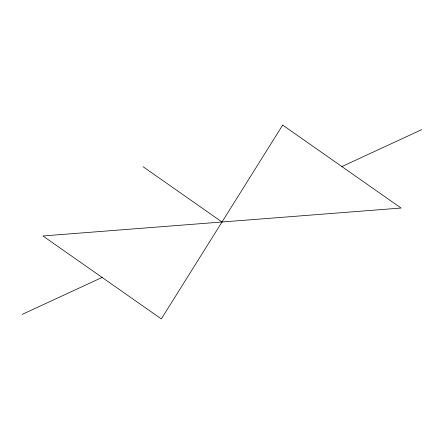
<?xml version="1.0" encoding="UTF-8"?>
<svg xmlns="http://www.w3.org/2000/svg" width="444" height="444" viewBox="0 0 444 444"><rect width="100%" height="100%" fill="white"/><g stroke="black" fill="none" stroke-linecap="round" stroke-linejoin="round"><path stroke-width="0.67" d="M22.2 314.391L102.12 277.433M341.88 166.567L421.8 129.609M143.068 166.711L222 222M282.678 125.097L161.322 318.903L42.918 235.964L401.082 208.036L282.678 125.097"/></g></svg>
